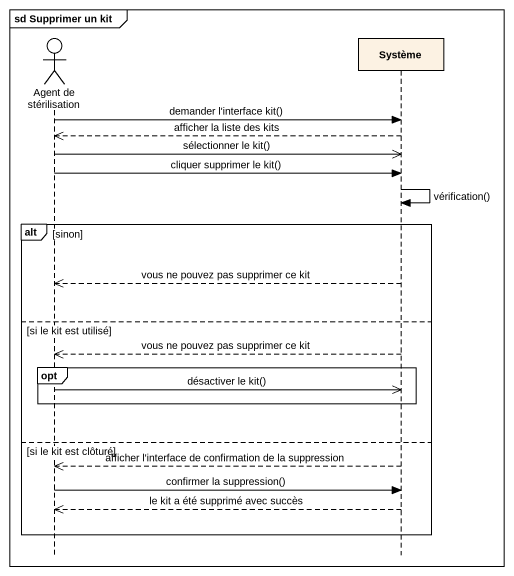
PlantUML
@startuml
mainframe sd Supprimer un kit
hide footbox
actor "Agent de stérilisation" as Agent_de_stérilisation
participant Système

Agent_de_stérilisation -> Système : demander l'interface kit()
Système -->> Agent_de_stérilisation : afficher la liste des kits
Agent_de_stérilisation ->> Système : sélectionner le kit()
Agent_de_stérilisation -> Système : cliquer supprimer le kit()
Système -> Système : vérification()
alt sinon
  Système -->> Agent_de_stérilisation : vous ne pouvez pas supprimer ce kit
else si le kit est utilisé
  Système -->> Agent_de_stérilisation : vous ne pouvez pas supprimer ce kit
  opt
    Agent_de_stérilisation ->> Système : désactiver le kit()
  end
else si le kit est clôturé
  Système -->> Agent_de_stérilisation : afficher l'interface de confirmation de la suppression
  Agent_de_stérilisation -> Système : confirmer la suppression()
  Système -->> Agent_de_stérilisation : le kit a été supprimé avec succès
end
@enduml
